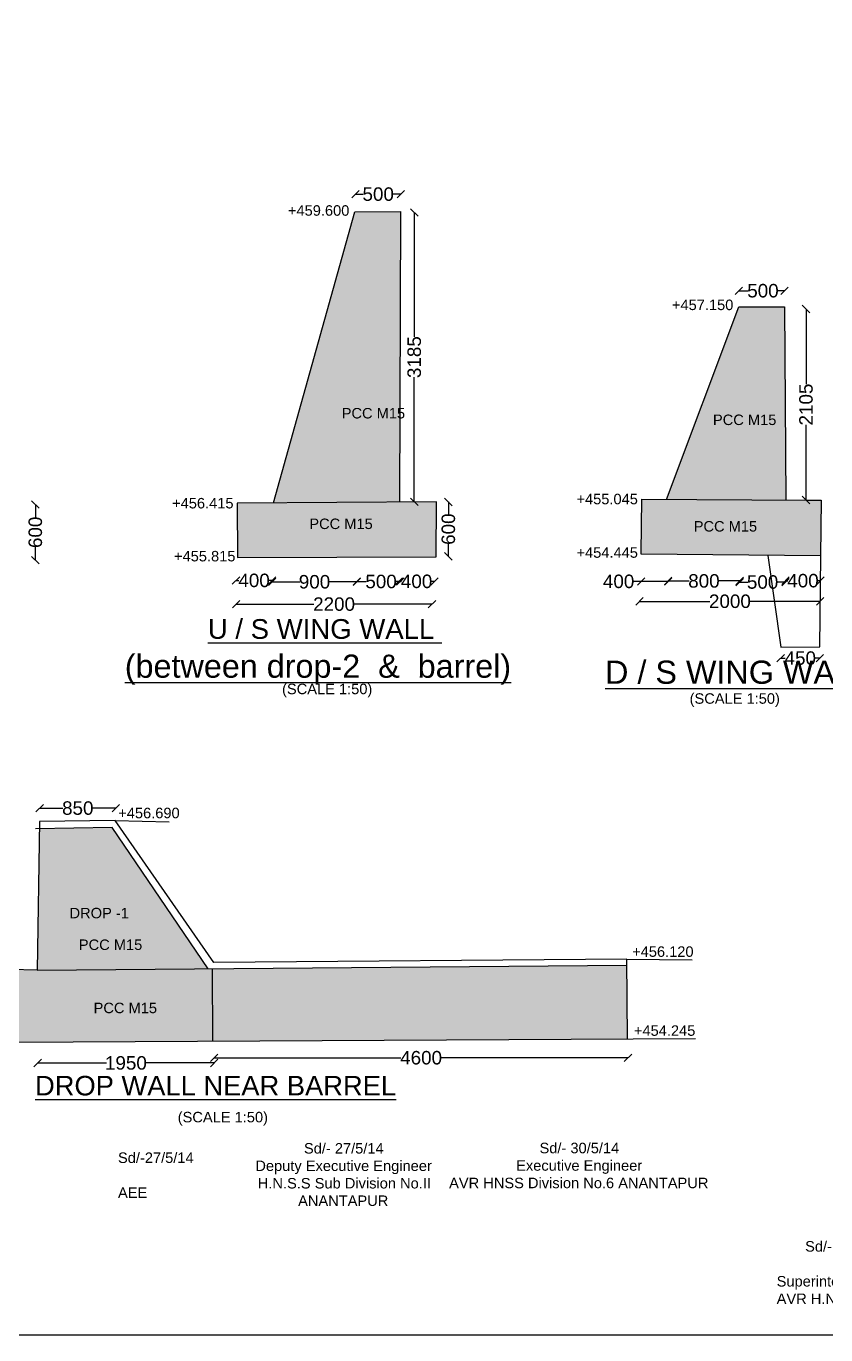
# Model space of a CAD drawing. Header units: millimetres. Extents: x 5124 to 2838143, y 2311 to 44878518.
# Drawn here: x 2739924 to 2766647, y 44791108 to 44834813 of the extents above; entities that cross this region are included whole.
import ezdxf

# ---------------------------------------------------------------- set-up
doc = ezdxf.new("R2010")
doc.units = ezdxf.units.MM
doc.header["$MEASUREMENT"] = 0
for name, color, linetype in [('DIMENSION', 7, 'Continuous'), ('DRAWING', 7, 'Continuous'), ('TEXT', 7, 'Continuous')]:
    doc.layers.add(name, color=color, linetype=linetype)
doc.styles.get("Standard").update_dxf_attribs({"font": 'arial.ttf', "height": 450})
doc.dimstyles.get("Standard").update_dxf_attribs({"dimtxt": 250, "dimasz": 250, "dimexe": 0.18, "dimexo": 0.0625, "dimgap": 0.09, "dimtad": 0, "dimdec": 0, "dimzin": 0, "dimdsep": 46, "dimtxsty": 'Standard', "dimblk": 'OBLIQUE', "dimcen": 0.09, "dimse1": 1, "dimse2": 1, "dimadec": 0, "dimazin": 0, "dimtfac": 1, "dimtdec": 0, "dimtofl": 0, "dimtmove": 0, "dimatfit": 3, "dimfxl": 1, "dimtolj": 1, "dimtzin": 0, "dimarcsym": 0})
pattern_1 = [(50, (0, 0), (717.2601826, -62.752135), [75, -825]), (355, (0, 0), (-138.751334, 752.192134), [60, -660]), (100.4514, (59.8, -5.2), (578.509382, 689.439542), [63.74019, -701.142112]), (46.1842, (0, 200), (1067.241049, -165.519014), [112.5, -1237.5]), (96.6356, (88.9, 186.2), (934.662706, 974.11787), [95.610288, -1051.713]), (351.1842, (0, 200), (934.661945, 974.1186), [90, -990]), (21, (100, 150), (596.907052, -402.618891), [75, -825]), (326, (100, 150), (243.315332, 725.150045), [60, -660]), (71.4514, (149.74, 116.45), (840.222629, 322.530497), [63.74019, -701.142112]), (37.5, (0, 0), (12.1598553, 332.8938538), [0, -652, 0, -670, 0, -662.5]), (7.5, (0, 0), (263.0695374, 394.411712), [0, -382, 0, -637, 0, -252.5]), (327.5, (-223, 0), (533.8224362, -22.5548717), [0, -250, 0, -780, 0, -1035]), (317.5, (-323, 0), (583.1861693, 100.1049823), [0, -325, 0, -518, 0, -735])]

# ---------------------------------------------------------------- blocks, each defined once
blk = doc.blocks.new('_Oblique')
at = {"color": 0, "linetype": 'ByBlock', "lineweight": -2}
blk.add_line((-0.5, -0.5), (0.5, 0.5), dxfattribs=at)
blk = doc.blocks.new('*D100')
at = {"layer": 'Defpoints', "color": 0, "transparency": 16777216}
for p in [(2765263, 44825976), (2763742, 44825444), (2765263, 44825444)]:
    blk.add_point(p, dxfattribs=at)
at = {"layer": 'DIMENSION', "color": 0, "lineweight": -2, "transparency": 16777216}
for p, q in [((2763742, 44825976), (2764048, 44825976)), ((2765263, 44825976), (2765041, 44825976))]:
    blk.add_line(p, q, dxfattribs=at)
at = {"layer": 'DIMENSION', "color": 0, "lineweight": -2, "transparency": 16777216, "xscale": 250, "yscale": 250, "zscale": 250, "rotation": 180}
blk.add_blockref('_Oblique', (2763742, 44825976), dxfattribs=at)
at = {"layer": 'DIMENSION', "color": 0, "lineweight": -2, "transparency": 16777216, "xscale": 250, "yscale": 250, "zscale": 250}
blk.add_blockref('_Oblique', (2765263, 44825976), dxfattribs=at)
at = {"layer": 'DIMENSION', "color": 0, "transparency": 16777216, "insert": (2764545, 44825976), "char_height": 450, "attachment_point": 5}
blk.add_mtext('\\A1;500', dxfattribs=at)
blk = doc.blocks.new('*D101')
at = {"layer": 'Defpoints', "color": 0, "transparency": 16777216}
for p in [(2765985, 44825367), (2766045, 44825367), (2766006, 44818986)]:
    blk.add_point(p, dxfattribs=at)
at = {"layer": 'DIMENSION', "color": 0, "lineweight": -2, "transparency": 16777216}
for p, q in [((2765985, 44825367), (2765985, 44822854)), ((2765985, 44818986), (2765985, 44821499))]:
    blk.add_line(p, q, dxfattribs=at)
at = {"layer": 'DIMENSION', "color": 0, "lineweight": -2, "transparency": 16777216, "xscale": 250, "yscale": 250, "zscale": 250}
for p, rotation in [((2765985, 44825367), 90), ((2765985, 44818986), 270)]:
    blk.add_blockref('_Oblique', p, dxfattribs=dict(at, rotation=rotation))
at = {"layer": 'DIMENSION', "color": 0, "transparency": 16777216, "insert": (2765985, 44822177), "char_height": 450, "attachment_point": 5, "rotation": 90}
blk.add_mtext('\\A1;2105', dxfattribs=at)
blk = doc.blocks.new('*D103')
at = {"layer": 'Defpoints', "color": 0, "transparency": 16777216}
for p in [(2765298, 44816292), (2765298, 44816292), (2766467, 44816292)]:
    blk.add_point(p, dxfattribs=at)
at = {"layer": 'DIMENSION', "color": 0, "lineweight": -2, "transparency": 16777216}
for p, q in [((2765298, 44816292), (2765377, 44816292)), ((2766467, 44816292), (2766388, 44816292))]:
    blk.add_line(p, q, dxfattribs=at)
at = {"layer": 'DIMENSION', "color": 0, "lineweight": -2, "transparency": 16777216, "xscale": 250, "yscale": 250, "zscale": 250, "rotation": 180}
blk.add_blockref('_Oblique', (2765298, 44816292), dxfattribs=at)
at = {"layer": 'DIMENSION', "color": 0, "lineweight": -2, "transparency": 16777216, "xscale": 250, "yscale": 250, "zscale": 250}
blk.add_blockref('_Oblique', (2766467, 44816292), dxfattribs=at)
at = {"layer": 'DIMENSION', "color": 0, "transparency": 16777216, "insert": (2765882, 44816292), "char_height": 450, "attachment_point": 5}
blk.add_mtext('\\A1;400', dxfattribs=at)
blk = doc.blocks.new('*D104')
at = {"layer": 'Defpoints', "color": 0, "transparency": 16777216}
for p in [(2763768, 44816292), (2763768, 44816247), (2765298, 44816292)]:
    blk.add_point(p, dxfattribs=at)
at = {"layer": 'DIMENSION', "color": 0, "lineweight": -2, "transparency": 16777216}
for p, q in [((2763768, 44816247), (2764036, 44816247)), ((2765298, 44816247), (2765029, 44816247))]:
    blk.add_line(p, q, dxfattribs=at)
at = {"layer": 'DIMENSION', "color": 0, "lineweight": -2, "transparency": 16777216, "xscale": 250, "yscale": 250, "zscale": 250, "rotation": 180}
blk.add_blockref('_Oblique', (2763768, 44816247), dxfattribs=at)
at = {"layer": 'DIMENSION', "color": 0, "lineweight": -2, "transparency": 16777216, "xscale": 250, "yscale": 250, "zscale": 250}
blk.add_blockref('_Oblique', (2765298, 44816247), dxfattribs=at)
at = {"layer": 'DIMENSION', "color": 0, "transparency": 16777216, "insert": (2764533, 44816247), "char_height": 450, "attachment_point": 5}
blk.add_mtext('\\A1;500', dxfattribs=at)
blk = doc.blocks.new('*D105')
at = {"layer": 'Defpoints', "color": 0, "transparency": 16777216}
for p in [(2761379, 44816284), (2761379, 44816262), (2763768, 44816292)]:
    blk.add_point(p, dxfattribs=at)
at = {"layer": 'DIMENSION', "color": 0, "lineweight": -2, "transparency": 16777216}
for p, q in [((2761379, 44816284), (2762077, 44816284)), ((2763768, 44816284), (2763070, 44816284))]:
    blk.add_line(p, q, dxfattribs=at)
at = {"layer": 'DIMENSION', "color": 0, "lineweight": -2, "transparency": 16777216, "xscale": 250, "yscale": 250, "zscale": 250, "rotation": 180}
blk.add_blockref('_Oblique', (2761379, 44816284), dxfattribs=at)
at = {"layer": 'DIMENSION', "color": 0, "lineweight": -2, "transparency": 16777216, "xscale": 250, "yscale": 250, "zscale": 250}
blk.add_blockref('_Oblique', (2763768, 44816284), dxfattribs=at)
at = {"layer": 'DIMENSION', "color": 0, "transparency": 16777216, "insert": (2762573, 44816284), "char_height": 450, "attachment_point": 5}
blk.add_mtext('\\A1;800', dxfattribs=at)
blk = doc.blocks.new('*D106')
at = {"layer": 'Defpoints', "color": 0, "transparency": 16777216}
for p in [(2760477, 44816269), (2760477, 44816269), (2761379, 44816284)]:
    blk.add_point(p, dxfattribs=at)
at = {"layer": 'DIMENSION', "color": 0, "lineweight": -2, "transparency": 16777216}
for p, q in [((2760477, 44816269), (2760227, 44816269)), ((2761379, 44816269), (2760477, 44816269))]:
    blk.add_line(p, q, dxfattribs=at)
at = {"layer": 'DIMENSION', "color": 0, "lineweight": -2, "transparency": 16777216, "xscale": 250, "yscale": 250, "zscale": 250, "rotation": 180}
blk.add_blockref('_Oblique', (2760477, 44816269), dxfattribs=at)
at = {"layer": 'DIMENSION', "color": 0, "lineweight": -2, "transparency": 16777216, "xscale": 250, "yscale": 250, "zscale": 250}
blk.add_blockref('_Oblique', (2761379, 44816269), dxfattribs=at)
at = {"layer": 'DIMENSION', "color": 0, "transparency": 16777216, "insert": (2759722, 44816269), "char_height": 450, "attachment_point": 5}
blk.add_mtext('\\A1;400', dxfattribs=at)
blk = doc.blocks.new('*D107')
at = {"layer": 'Defpoints', "color": 0, "transparency": 16777216}
for p in [(2760422, 44815651), (2766460, 44815604), (2766460, 44815604)]:
    blk.add_point(p, dxfattribs=at)
at = {"layer": 'DIMENSION', "color": 0, "lineweight": -2, "transparency": 16777216}
for p, q in [((2760422, 44815604), (2762766, 44815604)), ((2766460, 44815604), (2764116, 44815604))]:
    blk.add_line(p, q, dxfattribs=at)
at = {"layer": 'DIMENSION', "color": 0, "lineweight": -2, "transparency": 16777216, "xscale": 250, "yscale": 250, "zscale": 250, "rotation": 180}
blk.add_blockref('_Oblique', (2760422, 44815604), dxfattribs=at)
at = {"layer": 'DIMENSION', "color": 0, "lineweight": -2, "transparency": 16777216, "xscale": 250, "yscale": 250, "zscale": 250}
blk.add_blockref('_Oblique', (2766460, 44815604), dxfattribs=at)
at = {"layer": 'DIMENSION', "color": 0, "transparency": 16777216, "insert": (2763441, 44815604), "char_height": 450, "attachment_point": 5}
blk.add_mtext('\\A1;2000', dxfattribs=at)
blk = doc.blocks.new('*D108')
at = {"layer": 'Defpoints', "color": 0, "transparency": 16777216}
for p in [(2765139, 44814077), (2766445, 44814087), (2766445, 44813706)]:
    blk.add_point(p, dxfattribs=at)
at = {"layer": 'DIMENSION', "color": 0, "lineweight": -2, "transparency": 16777216}
for p, q in [((2765139, 44813706), (2765287, 44813706)), ((2766445, 44813706), (2766298, 44813706))]:
    blk.add_line(p, q, dxfattribs=at)
at = {"layer": 'DIMENSION', "color": 0, "lineweight": -2, "transparency": 16777216, "xscale": 250, "yscale": 250, "zscale": 250, "rotation": 180}
blk.add_blockref('_Oblique', (2765139, 44813706), dxfattribs=at)
at = {"layer": 'DIMENSION', "color": 0, "lineweight": -2, "transparency": 16777216, "xscale": 250, "yscale": 250, "zscale": 250}
blk.add_blockref('_Oblique', (2766445, 44813706), dxfattribs=at)
at = {"layer": 'DIMENSION', "color": 0, "transparency": 16777216, "insert": (2765792, 44813706), "char_height": 450, "attachment_point": 5}
blk.add_mtext('\\A1;450', dxfattribs=at)
blk = doc.blocks.new('*D109')
at = {"layer": 'Defpoints', "color": 0, "transparency": 16777216}
for p in [(2746939, 44815509), (2746939, 44815332), (2753488, 44815310)]:
    blk.add_point(p, dxfattribs=at)
at = {"layer": 'DIMENSION', "color": 0, "lineweight": -2, "transparency": 16777216}
for p, q in [((2746939, 44815509), (2749539, 44815509)), ((2753488, 44815509), (2750889, 44815509))]:
    blk.add_line(p, q, dxfattribs=at)
at = {"layer": 'DIMENSION', "color": 0, "lineweight": -2, "transparency": 16777216, "xscale": 250, "yscale": 250, "zscale": 250, "rotation": 180}
blk.add_blockref('_Oblique', (2746939, 44815509), dxfattribs=at)
at = {"layer": 'DIMENSION', "color": 0, "lineweight": -2, "transparency": 16777216, "xscale": 250, "yscale": 250, "zscale": 250}
blk.add_blockref('_Oblique', (2753488, 44815509), dxfattribs=at)
at = {"layer": 'DIMENSION', "color": 0, "transparency": 16777216, "insert": (2750214, 44815509), "char_height": 450, "attachment_point": 5}
blk.add_mtext('\\A1;2200', dxfattribs=at)
blk = doc.blocks.new('*D110')
at = {"layer": 'Defpoints', "color": 0, "transparency": 16777216}
for p in [(2746936, 44816290), (2748143, 44816301), (2748143, 44816301)]:
    blk.add_point(p, dxfattribs=at)
at = {"layer": 'DIMENSION', "color": 0, "lineweight": -2, "transparency": 16777216}
for p, q in [((2746936, 44816301), (2747034, 44816301)), ((2748143, 44816301), (2748045, 44816301))]:
    blk.add_line(p, q, dxfattribs=at)
at = {"layer": 'DIMENSION', "color": 0, "lineweight": -2, "transparency": 16777216, "xscale": 250, "yscale": 250, "zscale": 250, "rotation": 180}
blk.add_blockref('_Oblique', (2746936, 44816301), dxfattribs=at)
at = {"layer": 'DIMENSION', "color": 0, "lineweight": -2, "transparency": 16777216, "xscale": 250, "yscale": 250, "zscale": 250}
blk.add_blockref('_Oblique', (2748143, 44816301), dxfattribs=at)
at = {"layer": 'DIMENSION', "color": 0, "transparency": 16777216, "insert": (2747540, 44816301), "char_height": 450, "attachment_point": 5}
blk.add_mtext('\\A1;400', dxfattribs=at)
blk = doc.blocks.new('*D111')
at = {"layer": 'Defpoints', "color": 0, "transparency": 16777216}
for p in [(2752427, 44816326), (2752427, 44816265), (2750977, 44816210)]:
    blk.add_point(p, dxfattribs=at)
at = {"layer": 'DIMENSION', "color": 0, "lineweight": -2, "transparency": 16777216}
for p, q in [((2750977, 44816265), (2751287, 44816265)), ((2752427, 44816265), (2752280, 44816265))]:
    blk.add_line(p, q, dxfattribs=at)
at = {"layer": 'DIMENSION', "color": 0, "lineweight": -2, "transparency": 16777216, "xscale": 250, "yscale": 250, "zscale": 250, "rotation": 180}
blk.add_blockref('_Oblique', (2750977, 44816265), dxfattribs=at)
at = {"layer": 'DIMENSION', "color": 0, "lineweight": -2, "transparency": 16777216, "xscale": 250, "yscale": 250, "zscale": 250}
blk.add_blockref('_Oblique', (2752427, 44816265), dxfattribs=at)
at = {"layer": 'DIMENSION', "color": 0, "transparency": 16777216, "insert": (2751783, 44816265), "char_height": 450, "attachment_point": 5}
blk.add_mtext('\\A1;500', dxfattribs=at)
blk = doc.blocks.new('*D112')
at = {"layer": 'Defpoints', "color": 0, "transparency": 16777216}
for p in [(2752370, 44816274), (2753572, 44816274), (2753572, 44816269)]:
    blk.add_point(p, dxfattribs=at)
at = {"layer": 'DIMENSION', "color": 0, "lineweight": -2, "transparency": 16777216}
for p, q in [((2752370, 44816269), (2752466, 44816269)), ((2753572, 44816269), (2753477, 44816269))]:
    blk.add_line(p, q, dxfattribs=at)
at = {"layer": 'DIMENSION', "color": 0, "lineweight": -2, "transparency": 16777216, "xscale": 250, "yscale": 250, "zscale": 250, "rotation": 180}
blk.add_blockref('_Oblique', (2752370, 44816269), dxfattribs=at)
at = {"layer": 'DIMENSION', "color": 0, "lineweight": -2, "transparency": 16777216, "xscale": 250, "yscale": 250, "zscale": 250}
blk.add_blockref('_Oblique', (2753572, 44816269), dxfattribs=at)
at = {"layer": 'DIMENSION', "color": 0, "transparency": 16777216, "insert": (2752971, 44816269), "char_height": 450, "attachment_point": 5}
blk.add_mtext('\\A1;400', dxfattribs=at)
blk = doc.blocks.new('*D113')
at = {"layer": 'Defpoints', "color": 0, "transparency": 16777216}
for p in [(2748143, 44816301), (2750977, 44816255), (2750977, 44816210)]:
    blk.add_point(p, dxfattribs=at)
at = {"layer": 'DIMENSION', "color": 0, "lineweight": -2, "transparency": 16777216}
for p, q in [((2748143, 44816255), (2749064, 44816255)), ((2750977, 44816255), (2750057, 44816255))]:
    blk.add_line(p, q, dxfattribs=at)
at = {"layer": 'DIMENSION', "color": 0, "lineweight": -2, "transparency": 16777216, "xscale": 250, "yscale": 250, "zscale": 250, "rotation": 180}
blk.add_blockref('_Oblique', (2748143, 44816255), dxfattribs=at)
at = {"layer": 'DIMENSION', "color": 0, "lineweight": -2, "transparency": 16777216, "xscale": 250, "yscale": 250, "zscale": 250}
blk.add_blockref('_Oblique', (2750977, 44816255), dxfattribs=at)
at = {"layer": 'DIMENSION', "color": 0, "transparency": 16777216, "insert": (2749560, 44816255), "char_height": 450, "attachment_point": 5}
blk.add_mtext('\\A1;900', dxfattribs=at)
blk = doc.blocks.new('*D114')
at = {"layer": 'Defpoints', "color": 0, "transparency": 16777216}
for p in [(2754034, 44818924), (2754057, 44818924), (2754000, 44817106)]:
    blk.add_point(p, dxfattribs=at)
at = {"layer": 'DIMENSION', "color": 0, "lineweight": -2, "transparency": 16777216}
for p, q in [((2754034, 44818924), (2754034, 44818513)), ((2754034, 44817106), (2754034, 44817517))]:
    blk.add_line(p, q, dxfattribs=at)
at = {"layer": 'DIMENSION', "color": 0, "lineweight": -2, "transparency": 16777216, "xscale": 250, "yscale": 250, "zscale": 250}
for p, rotation in [((2754034, 44818924), 90), ((2754034, 44817106), 270)]:
    blk.add_blockref('_Oblique', p, dxfattribs=dict(at, rotation=rotation))
at = {"layer": 'DIMENSION', "color": 0, "transparency": 16777216, "insert": (2754034, 44818015), "char_height": 450, "attachment_point": 5, "rotation": 90}
blk.add_mtext('\\A1;600', dxfattribs=at)
blk = doc.blocks.new('*D115')
at = {"layer": 'Defpoints', "color": 0, "transparency": 16777216}
for p in [(2752894, 44828590), (2753223, 44828590), (2753251, 44818930)]:
    blk.add_point(p, dxfattribs=at)
at = {"layer": 'DIMENSION', "color": 0, "lineweight": -2, "transparency": 16777216}
for p, q in [((2752894, 44828590), (2752894, 44824433)), ((2752894, 44818930), (2752894, 44823086))]:
    blk.add_line(p, q, dxfattribs=at)
at = {"layer": 'DIMENSION', "color": 0, "lineweight": -2, "transparency": 16777216, "xscale": 250, "yscale": 250, "zscale": 250}
for p, rotation in [((2752894, 44828590), 90), ((2752894, 44818930), 270)]:
    blk.add_blockref('_Oblique', p, dxfattribs=dict(at, rotation=rotation))
at = {"layer": 'DIMENSION', "color": 0, "transparency": 16777216, "insert": (2752894, 44823760), "char_height": 450, "attachment_point": 5, "rotation": 90}
blk.add_mtext('\\A1;3185', dxfattribs=at)
blk = doc.blocks.new('*D116')
at = {"layer": 'Defpoints', "color": 0, "transparency": 16777216}
for p in [(2750932, 44828935), (2752444, 44829202), (2752444, 44828916)]:
    blk.add_point(p, dxfattribs=at)
at = {"layer": 'DIMENSION', "color": 0, "lineweight": -2, "transparency": 16777216}
for p, q in [((2750932, 44829202), (2751191, 44829202)), ((2752444, 44829202), (2752184, 44829202))]:
    blk.add_line(p, q, dxfattribs=at)
at = {"layer": 'DIMENSION', "color": 0, "lineweight": -2, "transparency": 16777216, "xscale": 250, "yscale": 250, "zscale": 250, "rotation": 180}
blk.add_blockref('_Oblique', (2750932, 44829202), dxfattribs=at)
at = {"layer": 'DIMENSION', "color": 0, "lineweight": -2, "transparency": 16777216, "xscale": 250, "yscale": 250, "zscale": 250}
blk.add_blockref('_Oblique', (2752444, 44829202), dxfattribs=at)
at = {"layer": 'DIMENSION', "color": 0, "transparency": 16777216, "insert": (2751688, 44829202), "char_height": 450, "attachment_point": 5}
blk.add_mtext('\\A1;500', dxfattribs=at)
blk = doc.blocks.new('*D122')
at = {"layer": 'Defpoints', "color": 0, "transparency": 16777216}
for p in [(2740140, 44818839), (2740232, 44818839), (2740188, 44816978)]:
    blk.add_point(p, dxfattribs=at)
at = {"layer": 'DIMENSION', "color": 0, "lineweight": -2, "transparency": 16777216}
for p, q in [((2740232, 44818839), (2740232, 44818406)), ((2740232, 44816978), (2740232, 44817411))]:
    blk.add_line(p, q, dxfattribs=at)
at = {"layer": 'DIMENSION', "color": 0, "lineweight": -2, "transparency": 16777216, "xscale": 250, "yscale": 250, "zscale": 250}
for p, rotation in [((2740232, 44818839), 90), ((2740232, 44816978), 270)]:
    blk.add_blockref('_Oblique', p, dxfattribs=dict(at, rotation=rotation))
at = {"layer": 'DIMENSION', "color": 0, "transparency": 16777216, "insert": (2740232, 44817908), "char_height": 450, "attachment_point": 5, "rotation": 90}
blk.add_mtext('\\A1;600', dxfattribs=at)
blk = doc.blocks.new('*D139')
at = {"layer": 'Defpoints', "color": 0, "transparency": 16777216}
for p in [(2740375, 44808674), (2742923, 44808700), (2742923, 44808697)]:
    blk.add_point(p, dxfattribs=at)
at = {"layer": 'DIMENSION', "color": 0, "lineweight": -2, "transparency": 16777216}
for p, q in [((2740375, 44808697), (2741152, 44808697)), ((2742923, 44808697), (2742146, 44808697))]:
    blk.add_line(p, q, dxfattribs=at)
at = {"layer": 'DIMENSION', "color": 0, "lineweight": -2, "transparency": 16777216, "xscale": 250, "yscale": 250, "zscale": 250, "rotation": 180}
blk.add_blockref('_Oblique', (2740375, 44808697), dxfattribs=at)
at = {"layer": 'DIMENSION', "color": 0, "lineweight": -2, "transparency": 16777216, "xscale": 250, "yscale": 250, "zscale": 250}
blk.add_blockref('_Oblique', (2742923, 44808697), dxfattribs=at)
at = {"layer": 'DIMENSION', "color": 0, "transparency": 16777216, "insert": (2741649, 44808697), "char_height": 450, "attachment_point": 5}
blk.add_mtext('\\A1;850', dxfattribs=at)
blk = doc.blocks.new('*D141')
at = {"layer": 'Defpoints', "color": 0, "transparency": 16777216}
for p in [(2740308, 44800238), (2746207, 44800186), (2746207, 44800186)]:
    blk.add_point(p, dxfattribs=at)
at = {"layer": 'DIMENSION', "color": 0, "lineweight": -2, "transparency": 16777216}
for p, q in [((2740308, 44800186), (2742607, 44800186)), ((2746207, 44800186), (2743907, 44800186))]:
    blk.add_line(p, q, dxfattribs=at)
at = {"layer": 'DIMENSION', "color": 0, "lineweight": -2, "transparency": 16777216, "xscale": 250, "yscale": 250, "zscale": 250, "rotation": 180}
blk.add_blockref('_Oblique', (2740308, 44800186), dxfattribs=at)
at = {"layer": 'DIMENSION', "color": 0, "lineweight": -2, "transparency": 16777216, "xscale": 250, "yscale": 250, "zscale": 250}
blk.add_blockref('_Oblique', (2746207, 44800186), dxfattribs=at)
at = {"layer": 'DIMENSION', "color": 0, "transparency": 16777216, "insert": (2743257, 44800186), "char_height": 450, "attachment_point": 5}
blk.add_mtext('\\A1;1950', dxfattribs=at)
blk = doc.blocks.new('*D142')
at = {"layer": 'Defpoints', "color": 0, "transparency": 16777216}
for p in [(2746207, 44800186), (2760037, 44800360), (2760037, 44800281)]:
    blk.add_point(p, dxfattribs=at)
at = {"layer": 'DIMENSION', "color": 0, "lineweight": -2, "transparency": 16777216}
for p, q in [((2746207, 44800360), (2752441, 44800360)), ((2760037, 44800360), (2753802, 44800360))]:
    blk.add_line(p, q, dxfattribs=at)
at = {"layer": 'DIMENSION', "color": 0, "lineweight": -2, "transparency": 16777216, "xscale": 250, "yscale": 250, "zscale": 250, "rotation": 180}
blk.add_blockref('_Oblique', (2746207, 44800360), dxfattribs=at)
at = {"layer": 'DIMENSION', "color": 0, "lineweight": -2, "transparency": 16777216, "xscale": 250, "yscale": 250, "zscale": 250}
blk.add_blockref('_Oblique', (2760037, 44800360), dxfattribs=at)
at = {"layer": 'DIMENSION', "color": 0, "transparency": 16777216, "insert": (2753122, 44800360), "char_height": 450, "attachment_point": 5}
blk.add_mtext('\\A1;4600', dxfattribs=at)

msp = doc.modelspace()

# ---------------------------------------------------------------- hatches: boundary and pattern name
at = {"layer": 'DRAWING'}
h = msp.add_hatch(dxfattribs=at)
h.set_pattern_fill('AR-CONC', color=256, scale=100, style=0)
h.set_pattern_definition(pattern_1)
h.paths.add_polyline_path([(2766473.6, 44817121.5), (2766492.5, 44818984.2), (2766006.4, 44818986.4), (2760495.8, 44819011.5), (2760478.1, 44817224.2), (2760477.7, 44817180.8)])
h.paths.add_polyline_path([(2752404, 44818923.3), (2752432.4, 44828623.3), (2750906.6, 44828612.3), (2748188.2, 44818891.7)])
h.paths.add_polyline_path([(2753626.2, 44817086.5), (2753632.7, 44818932.6), (2746976.4, 44818882.6), (2746981.3, 44817068.4)])
h.paths.add_polyline_path([(2762140.6, 44817837.9), (2764440.9, 44817837.9), (2764440.9, 44818380.8), (2762140.6, 44818380.8)], flags=24)
h.paths.add_polyline_path([(2750377.9, 44821614.9), (2752678.2, 44821614.9), (2752678.2, 44822157.8), (2750377.9, 44822157.8)], flags=9)
h.paths.add_polyline_path([(2749296.1, 44817921.5), (2751596.4, 44817921.5), (2751596.4, 44818464.4), (2749296.1, 44818464.4)], flags=24)
h = msp.add_hatch(dxfattribs=at)
h.set_pattern_fill('AR-CONC', color=256, scale=100, style=0)
h.set_pattern_definition(pattern_1)
h.paths.add_polyline_path([(2791514.2, 44820097.7), (2791559.2, 44828150), (2790037.6, 44828159.6), (2788214, 44820116.2)])
h.paths.add_polyline_path([(2787314.7, 44820121.2), (2787317.2, 44818267.5), (2792471.3, 44818274.5), (2792472.6, 44820092.4)])
h.paths.add_polyline_path([(2778666.8, 44818922.4), (2775922.9, 44828708.2), (2774418.4, 44828707.1), (2774425.8, 44818940.7)])
h.paths.add_polyline_path([(2779832.2, 44817128.6), (2779854.6, 44818917.3), (2773253.5, 44818945.8), (2773245.8, 44817157)])
h.paths.add_polyline_path([(2765262.7, 44825444.1), (2763742.4, 44825444.1), (2761319.4, 44819007.8), (2765305.1, 44818989.6)])
h.paths.add_polyline_path([(2789418.8, 44822297.8), (2791719.2, 44822297.8), (2791719.2, 44822840.7), (2789418.8, 44822840.7)], flags=9)
h.paths.add_polyline_path([(2788414.9, 44818725.7), (2790715.2, 44818725.7), (2790715.2, 44819268.6), (2788414.9, 44819268.6)], flags=24)
h.paths.add_polyline_path([(2774648, 44821652.7), (2776948.3, 44821652.7), (2776948.3, 44822195.6), (2774648, 44822195.6)], flags=24)
h.paths.add_polyline_path([(2775668, 44818050.3), (2777968.3, 44818050.3), (2777968.3, 44818593.2), (2775668, 44818593.2)], flags=24)
h.paths.add_polyline_path([(2762783.9, 44821395.3), (2765084.2, 44821395.3), (2765084.2, 44821938.2), (2762783.9, 44821938.2)], flags=24)
h = msp.add_hatch(dxfattribs=at)
h.set_pattern_fill('AR-CONC', color=256, scale=100, style=0)
h.set_pattern_definition(pattern_1)
h.paths.add_polyline_path([(2759995.3, 44803451.5), (2746139.6, 44803337.4), (2746152.2, 44800918.1), (2760015.5, 44800990)])
h.paths.add_polyline_path([(2746139.6, 44803337.4), (2740294.1, 44803289.3), (2739389.1, 44803303.5), (2739401.7, 44800883.1), (2746152.2, 44800918.1)])
h.paths.add_polyline_path([(2742802.3, 44808056.3), (2740368.4, 44808011.1), (2740294.1, 44803289.3), (2746006.1, 44803336.3)])
h.paths.add_polyline_path([(2742113.3, 44801780.8), (2743756.4, 44801780.8), (2743756.4, 44802168.9), (2742113.3, 44802168.9)], flags=24)
h.paths.add_polyline_path([(2741620.7, 44803891.8), (2743263.8, 44803891.8), (2743263.8, 44804279.8), (2741620.7, 44804279.8)], flags=24)
h.paths.add_polyline_path([(2741309.1, 44804949), (2742855.1, 44804949), (2742855.1, 44805337.1), (2741309.1, 44805337.1)], flags=24)

# ---------------------------------------------------------------- linework, layer by layer
msp.add_lwpolyline([(2838143.3, 44878518.2), (2714221.2, 44878518.2), (2714221.2, 44791107.7), (2838143.3, 44791107.7)], close=True, dxfattribs=at)
for points in [[(2748188.2, 44818891.7), (2750906.6, 44828612.3), (2752432.4, 44828623.3), (2752404, 44818923.3)], [(2761319.4, 44819007.8), (2763742.4, 44825444.1), (2765262.7, 44825444.1), (2765305.1, 44818989.6)], [(2746976.4, 44818882.6), (2746981.3, 44817068.4), (2753626.2, 44817086.5), (2753632.7, 44818932.6), (2746976.4, 44818882.6)], [(2760478.1, 44817224.2), (2760495.8, 44819011.5), (2766006.4, 44818986.4), (2766492.5, 44818984.2), (2766473.6, 44817121.5), (2760477.7, 44817180.8), (2760478.1, 44817224.2)], [(2764707, 44817138.9), (2765139.2, 44814076.6), (2766444.9, 44814087.1), (2766474.9, 44817121.5)], [(2742901.8, 44808286.5), (2740372.3, 44808253.5), (2740294.1, 44803289.3), (2739389.1, 44803303.5), (2739401.7, 44800883.1)], [(2746006.1, 44803336.3), (2742802.3, 44808056.3), (2740241.6, 44808008.7)], [(2759993.6, 44803658.6), (2746192.5, 44803545), (2742901.8, 44808286.5), (2744702, 44808243.8)], [(2760015.5, 44800990), (2759993.6, 44803658.6), (2762179, 44803629.3)], [(2740294.1, 44803289.3), (2759995.3, 44803451.5)], [(2746139.6, 44803337.4), (2746152.2, 44800918.1)], [(2739408.3, 44800883.2), (2762294.3, 44801001.8)]]:
    msp.add_lwpolyline(points, dxfattribs=at)

# ---------------------------------------------------------------- texts
at = {"layer": 'DIMENSION', "char_height": 350, "attachment_point": 1}
for s, insert, width in [('\\pi2009.4;Sd/- 27/5/14\\P\\pi385.1;Deputy Executive Engineer  \\P\\pi466.16;H.N.S.S Sub Division No.II \\P\\pi1813.9;ANANTAPUR ', (2747197.7, 44797512), 6637.121), ('\\pi3024.9;Sd/- 30/5/14 \\P\\pi2243.6;Executive Engineer  \\P\\pi3.4618;AVR HNSS Division No.6 ANANTAPUR', (2754054, 44797521.6), 8668.111), ('Sd/-27/5/14\\P\\PAEE', (2742992.8, 44797197.6), 2313.16), ('       Sd/- 11/6/14 \\P\\PSuperintending Engineer , \\PAVR H.N.S.S Circle Anantapur', (2765003.4, 44794237.8), 7738.498)]:
    msp.add_mtext(s, dxfattribs=dict(at, insert=insert, width=width))
at = {"layer": 'TEXT'}
for s, height, p in [('+459.600', 350, (2748671.7, 44828482.4)), ('+457.150', 350, (2761503.6, 44825330.5)), ('PCC M15', 350, (2750468.4, 44821711.3)), ('PCC M15', 350, (2762874.4, 44821491.7)), ('+456.415', 350, (2744801.3, 44818706.9)), ('+455.045', 350, (2758313.4, 44818846.2)), ('PCC M15', 350, (2749386.5, 44818018)), ('PCC M15', 350, (2762231.1, 44817934.4)), ('+455.815', 350, (2744865, 44816938)), ('+454.445', 350, (2758314.7, 44817058.6)), ('%%UU / S WING WALL ', 658.894, (2745994.5, 44814351.8)), ('%%U(between drop-2  &  barrel)', 773.398, (2743219.2, 44813052.8)), ('%%UD / S WING WALL ', 773.398, (2759270.3, 44812851.3)), ('(SCALE 1:50)', 350, (2748475.2, 44812502.9)), ('(SCALE 1:50)', 350, (2762094.7, 44812183.6)), ('+456.690', 350, (2743001.1, 44808360.3)), ('DROP -1', 350, (2741373.8, 44805018)), ('PCC M15', 350, (2741685.3, 44803960.7)), ('+456.120', 350, (2760173.9, 44803731.3)), ('PCC M15', 350, (2742177.9, 44801849.8)), ('+454.245', 350, (2760233.3, 44801093.5)), ('%%UDROP WALL NEAR BARREL', 653.07, (2740220.7, 44799102.9)), ('(SCALE 1:50)', 350, (2744988.6, 44798203.9))]:
    msp.add_text(s, height=height, dxfattribs=at).set_placement(p)

# ---------------------------------------------------------------- dimensions: what is measured, and where the dimension line sits
at = {"layer": 'DIMENSION'}
for base, p1, p2, text, picture, middle in [((2752444, 44829202.3), (2750931.8, 44828935), (2752444, 44828916.4), '500', '*D116', (2751687.9, 44829202.3)), ((2748143.3, 44816301.2), (2746936, 44816290.4), (2748143.3, 44816301.2), '400', '*D110', (2747539.7, 44816301.2)), ((2750977, 44816254.9), (2748143.3, 44816301.2), (2750977, 44816209.6), '900', '*D113', (2749560.2, 44816254.9)), ((2753572, 44816269.1), (2752370.1, 44816274.5), (2753572, 44816274.5), '400', '*D112', (2752971, 44816269.1)), ((2760477.3, 44816269.1), (2761378.9, 44816283.8), (2760477.3, 44816269.1), '400', '*D106', (2759721.8, 44816269.1)), ((2761378.9, 44816283.8), (2763767.9, 44816291.8), (2761378.9, 44816261.7), '800', '*D105', (2762573.4, 44816283.8)), ((2763767.9, 44816247.5), (2765297.7, 44816291.8), (2763767.9, 44816291.8), '500', '*D104', (2764532.8, 44816247.5)), ((2765297.7, 44816291.8), (2766466.7, 44816291.6), (2765297.7, 44816291.8), '400', '*D103', (2765882.2, 44816291.8)), ((2746939.1, 44815508.6), (2753488.2, 44815310.1), (2746939.1, 44815332.1), '2200', '*D109', (2750213.7, 44815508.6)), ((2766459.9, 44815604.3), (2760421.5, 44815650.7), (2766459.9, 44815604.3), '2000', '*D107', (2763440.7, 44815604.3)), ((2742923, 44808696.8), (2740375.1, 44808674.1), (2742923, 44808700), '850', '*D139', (2741649.1, 44808696.8)), ((2760036.5, 44800360), (2746206.9, 44800186), (2760036.5, 44800280.7), '4600', '*D142', (2753121.7, 44800360)), ((2746206.9, 44800186), (2740307.9, 44800238.5), (2746206.9, 44800186), '1950', '*D141', (2743257.4, 44800186))]:
    dim = msp.add_linear_dim(base=base, p1=p1, p2=p2, text=text, dimstyle='Standard', override={"dimtxt": 450}, dxfattribs=at)
    dim.commit()
    dim.dimension.update_dxf_attribs({"geometry": picture, "text_midpoint": middle})
for base, p1, p2, text, picture, middle in [((2752893.5, 44828590.1), (2753251.5, 44818929.7), (2753223, 44828590.1), '3185', '*D115', (2752893.5, 44823759.9)), ((2765985.3, 44825367.2), (2766006.4, 44818986.4), (2766045.4, 44825367.2), '2105', '*D101', (2765985.3, 44822176.8)), ((2740231.8, 44818838.8), (2740188.3, 44816978.1), (2740139.7, 44818838.8), '600', '*D122', (2740231.8, 44817908.4)), ((2754034.1, 44818923.8), (2753999.9, 44817106.1), (2754056.8, 44818923.8), '600', '*D114', (2754034.1, 44818015))]:
    dim = msp.add_linear_dim(base=base, p1=p1, p2=p2, angle=90, text=text, dimstyle='Standard', override={"dimtxt": 450}, dxfattribs=at)
    dim.commit()
    dim.dimension.update_dxf_attribs({"geometry": picture, "text_midpoint": middle})
for base, p1, p2, text, picture, middle in [((2765262.7, 44825976.2), (2763742.4, 44825444.1), (2765262.7, 44825444.1), '500', '*D100', (2764544.9, 44825976.2)), ((2752427.5, 44816265), (2750977, 44816209.6), (2752427.5, 44816326.5), '500', '*D111', (2751783.5, 44816265)), ((2766444.9, 44813705.6), (2765139.2, 44814076.6), (2766444.9, 44814087.1), '450', '*D108', (2765792.1, 44813705.6))]:
    dim = msp.add_linear_dim(base=base, p1=p1, p2=p2, text=text, dimstyle='Standard', override={"dimtxt": 450}, dxfattribs=at)
    dim.commit()
    dim.dimension.update_dxf_attribs({"geometry": picture, "text_midpoint": middle, "dimtype": 160})

doc.saveas('drawing.dxf')
